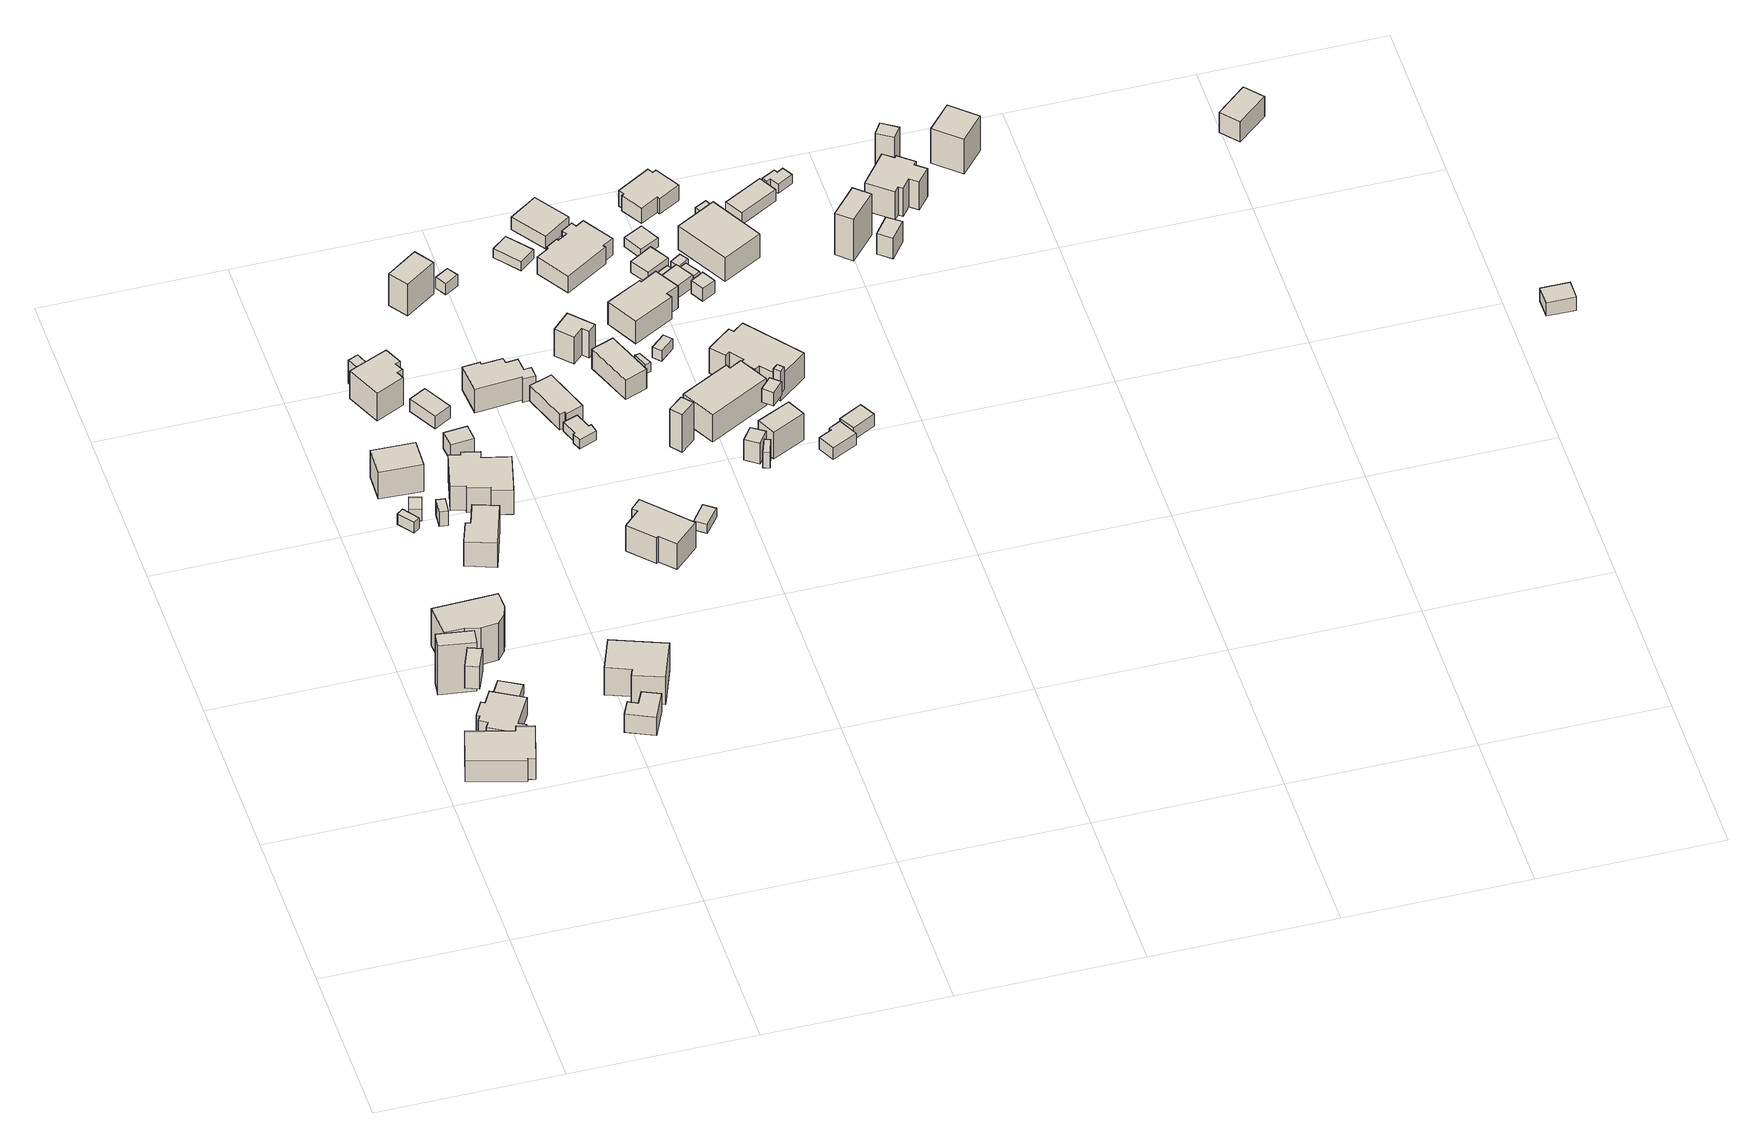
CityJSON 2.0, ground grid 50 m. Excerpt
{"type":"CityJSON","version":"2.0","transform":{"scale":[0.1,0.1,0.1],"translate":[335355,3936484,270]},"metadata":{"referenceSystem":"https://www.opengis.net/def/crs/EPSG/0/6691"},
"CityObjects":{
"building1":{"type":"Building","attributes":{"usage":"411","measuredHeight":8.6,"storeysAboveGround":1,"BuildingIDAttribute.prefecture":"14","BuildingIDAttribute.city":"14151","BuildingDetailAttribute.totalFloorArea":154.87,"BuildingDetailAttribute.buildingFootprintArea":154.87,"BuildingDetailAttribute.buildingStructureType":"601","BuildingDetailAttribute.buildingStructureOrgType":"1","BuildingDetailAttribute.orgUsage":"10","BuildingDetailAttribute.surveyYear":2015,"BuildingLandSlideRiskAttribute.description":"1","BuildingLandSlideRiskAttribute.areaType":"1"},"geometry":[{"type":"Solid","lod":"1","boundaries":[[[[0,1,2,3,4,5,6,7]],[[6,8,9,7]],[[5,10,8,6]],[[4,11,10,5]],[[3,12,11,4]],[[2,13,12,3]],[[1,14,13,2]],[[0,15,14,1]],[[7,9,15,0]],[[8,10,11,12,13,14,15,9]]]]}]},
"building2":{"type":"Building","attributes":{"measuredHeight":7.6,"BuildingIDAttribute.prefecture":"14","BuildingIDAttribute.city":"14151","BuildingDetailAttribute.surveyYear":2015,"BuildingLandSlideRiskAttribute.description":"1","BuildingLandSlideRiskAttribute.areaType":"2"},"geometry":[{"type":"Solid","lod":"1","boundaries":[[[[16,17,18,19,20,21,22,23,24,25,26,27,28,29]],[[28,30,31,29]],[[27,32,30,28]],[[26,33,32,27]],[[25,34,33,26]],[[24,35,34,25]],[[23,36,35,24]],[[22,37,36,23]],[[21,38,37,22]],[[20,39,38,21]],[[19,40,39,20]],[[18,41,40,19]],[[17,42,41,18]],[[16,43,42,17]],[[29,31,43,16]],[[30,32,33,34,35,36,37,38,39,40,41,42,43,31]]]]}]},
"building3":{"type":"Building","attributes":{"usage":"415","measuredHeight":17.3,"storeysAboveGround":2,"BuildingIDAttribute.prefecture":"14","BuildingIDAttribute.city":"14151","BuildingDetailAttribute.totalFloorArea":72.17,"BuildingDetailAttribute.buildingFootprintArea":36.09,"BuildingDetailAttribute.buildingStructureType":"601","BuildingDetailAttribute.buildingStructureOrgType":"1","BuildingDetailAttribute.orgUsage":"50","BuildingDetailAttribute.surveyYear":2015,"BuildingLandSlideRiskAttribute.description":"1","BuildingLandSlideRiskAttribute.areaType":"1"},"geometry":[{"type":"Solid","lod":"1","boundaries":[[[[44,45,46,47]],[[46,48,49,47]],[[45,50,48,46]],[[44,51,50,45]],[[47,49,51,44]],[[48,50,51,49]]]]}]},
"building4":{"type":"Building","attributes":{"measuredHeight":9.7,"BuildingIDAttribute.prefecture":"14","BuildingIDAttribute.city":"14151","BuildingDetailAttribute.surveyYear":2015,"BuildingLandSlideRiskAttribute.description":"1","BuildingLandSlideRiskAttribute.areaType":"1"},"geometry":[{"type":"Solid","lod":"1","boundaries":[[[[52,53,54,55]],[[54,56,57,55]],[[53,58,56,54]],[[52,59,58,53]],[[55,57,59,52]],[[56,58,59,57]]]]}]},
"building5":{"type":"Building","attributes":{"measuredHeight":3.4,"BuildingIDAttribute.prefecture":"14","BuildingIDAttribute.city":"14151","BuildingDetailAttribute.surveyYear":2015,"BuildingLandSlideRiskAttribute.description":"1","BuildingLandSlideRiskAttribute.areaType":"2"},"geometry":[{"type":"Solid","lod":"1","boundaries":[[[[60,61,62,63]],[[62,64,65,63]],[[61,66,64,62]],[[60,67,66,61]],[[63,65,67,60]],[[64,66,67,65]]]]}]},
"building6":{"type":"Building","attributes":{"usage":"415","measuredHeight":13.6,"storeysAboveGround":2,"BuildingIDAttribute.prefecture":"14","BuildingIDAttribute.city":"14151","BuildingDetailAttribute.totalFloorArea":229.24,"BuildingDetailAttribute.buildingFootprintArea":114.62,"BuildingDetailAttribute.buildingStructureType":"601","BuildingDetailAttribute.buildingStructureOrgType":"1","BuildingDetailAttribute.orgUsage":"50","BuildingDetailAttribute.surveyYear":2015,"BuildingLandSlideRiskAttribute.description":"1","BuildingLandSlideRiskAttribute.areaType":"1"},"geometry":[{"type":"Solid","lod":"1","boundaries":[[[[68,69,70,71,72,73,74,75]],[[74,76,77,75]],[[73,78,76,74]],[[72,79,78,73]],[[71,80,79,72]],[[70,81,80,71]],[[69,82,81,70]],[[68,83,82,69]],[[75,77,83,68]],[[76,78,79,80,81,82,83,77]]]]}]},
"building7":{"type":"Building","attributes":{"usage":"411","measuredHeight":6.7,"storeysAboveGround":1,"BuildingIDAttribute.prefecture":"14","BuildingIDAttribute.city":"14151","BuildingDetailAttribute.totalFloorArea":39.77,"BuildingDetailAttribute.buildingFootprintArea":39.77,"BuildingDetailAttribute.buildingStructureType":"601","BuildingDetailAttribute.buildingStructureOrgType":"1","BuildingDetailAttribute.orgUsage":"10","BuildingDetailAttribute.surveyYear":2015,"BuildingLandSlideRiskAttribute.description":"1","BuildingLandSlideRiskAttribute.areaType":"1"},"geometry":[{"type":"Solid","lod":"1","boundaries":[[[[84,85,86,87,88,89]],[[88,90,91,89]],[[87,92,90,88]],[[86,93,92,87]],[[85,94,93,86]],[[84,95,94,85]],[[89,91,95,84]],[[90,92,93,94,95,91]]]]}]},
"building8":{"type":"Building","attributes":{"measuredHeight":3.9,"BuildingIDAttribute.prefecture":"14","BuildingIDAttribute.city":"14151","BuildingDetailAttribute.surveyYear":2015,"BuildingLandSlideRiskAttribute.description":"1","BuildingLandSlideRiskAttribute.areaType":"1"},"geometry":[{"type":"Solid","lod":"1","boundaries":[[[[96,97,98,99]],[[98,100,101,99]],[[97,102,100,98]],[[96,103,102,97]],[[99,101,103,96]],[[100,102,103,101]]]]}]},
"building9":{"type":"Building","attributes":{"usage":"411","measuredHeight":10.8,"storeysAboveGround":2,"BuildingIDAttribute.prefecture":"14","BuildingIDAttribute.city":"14151","BuildingDetailAttribute.totalFloorArea":254.94,"BuildingDetailAttribute.buildingFootprintArea":127.47,"BuildingDetailAttribute.buildingStructureType":"601","BuildingDetailAttribute.buildingStructureOrgType":"1","BuildingDetailAttribute.orgUsage":"10","BuildingDetailAttribute.surveyYear":2015,"BuildingLandSlideRiskAttribute.description":"1","BuildingLandSlideRiskAttribute.areaType":"1"},"geometry":[{"type":"Solid","lod":"1","boundaries":[[[[104,105,106,107,108,109]],[[108,110,111,109]],[[107,112,110,108]],[[106,113,112,107]],[[105,114,113,106]],[[104,115,114,105]],[[109,111,115,104]],[[110,112,113,114,115,111]]]]}]},
"building10":{"type":"Building","attributes":{"measuredHeight":4,"BuildingIDAttribute.prefecture":"14","BuildingIDAttribute.city":"14151","BuildingDetailAttribute.surveyYear":2015,"BuildingLandSlideRiskAttribute.description":"1","BuildingLandSlideRiskAttribute.areaType":"1"},"geometry":[{"type":"Solid","lod":"1","boundaries":[[[[116,117,118,119]],[[118,120,121,119]],[[117,122,120,118]],[[116,123,122,117]],[[119,121,123,116]],[[120,122,123,121]]]]}]},
"building11":{"type":"Building","attributes":{"usage":"411","measuredHeight":10,"storeysAboveGround":2,"BuildingIDAttribute.prefecture":"14","BuildingIDAttribute.city":"14151","BuildingDetailAttribute.totalFloorArea":158.57,"BuildingDetailAttribute.buildingFootprintArea":79.28,"BuildingDetailAttribute.buildingStructureType":"601","BuildingDetailAttribute.buildingStructureOrgType":"1","BuildingDetailAttribute.orgUsage":"10","BuildingDetailAttribute.surveyYear":2015,"BuildingLandSlideRiskAttribute.description":"1","BuildingLandSlideRiskAttribute.areaType":"1"},"geometry":[{"type":"Solid","lod":"1","boundaries":[[[[124,125,126,127]],[[126,128,129,127]],[[125,130,128,126]],[[124,131,130,125]],[[127,129,131,124]],[[128,130,131,129]]]]}]},
"building12":{"type":"Building","attributes":{"measuredHeight":5.6,"BuildingIDAttribute.prefecture":"14","BuildingIDAttribute.city":"14151","BuildingDetailAttribute.surveyYear":2015,"BuildingLandSlideRiskAttribute.description":"1","BuildingLandSlideRiskAttribute.areaType":"1"},"geometry":[{"type":"Solid","lod":"1","boundaries":[[[[132,133,134,135]],[[134,136,137,135]],[[133,138,136,134]],[[132,139,138,133]],[[135,137,139,132]],[[136,138,139,137]]]]}]},
"building13":{"type":"Building","attributes":{"usage":"451","measuredHeight":18.4,"storeysAboveGround":2,"BuildingIDAttribute.prefecture":"14","BuildingIDAttribute.city":"14151","BuildingDetailAttribute.totalFloorArea":144.81,"BuildingDetailAttribute.buildingFootprintArea":72.41,"BuildingDetailAttribute.buildingStructureType":"601","BuildingDetailAttribute.buildingStructureOrgType":"1","BuildingDetailAttribute.orgUsage":"200","BuildingDetailAttribute.surveyYear":2015,"BuildingLandSlideRiskAttribute.description":"1","BuildingLandSlideRiskAttribute.areaType":"1"},"geometry":[{"type":"Solid","lod":"1","boundaries":[[[[140,141,142,143,144,145]],[[144,146,147,145]],[[143,148,146,144]],[[142,149,148,143]],[[141,150,149,142]],[[140,151,150,141]],[[145,147,151,140]],[[146,148,149,150,151,147]]]]}]},
"building14":{"type":"Building","attributes":{"measuredHeight":8.3,"BuildingIDAttribute.prefecture":"14","BuildingIDAttribute.city":"14151","BuildingDetailAttribute.surveyYear":2015,"BuildingLandSlideRiskAttribute.description":"1","BuildingLandSlideRiskAttribute.areaType":"1"},"geometry":[{"type":"Solid","lod":"1","boundaries":[[[[152,153,154,155]],[[154,156,157,155]],[[153,158,156,154]],[[152,159,158,153]],[[155,157,159,152]],[[156,158,159,157]]]]}]},
"building15":{"type":"Building","attributes":{"usage":"411","measuredHeight":10.4,"storeysAboveGround":2,"BuildingIDAttribute.prefecture":"14","BuildingIDAttribute.city":"14151","BuildingDetailAttribute.totalFloorArea":155.79,"BuildingDetailAttribute.buildingFootprintArea":77.9,"BuildingDetailAttribute.buildingStructureType":"601","BuildingDetailAttribute.buildingStructureOrgType":"1","BuildingDetailAttribute.orgUsage":"10","BuildingDetailAttribute.surveyYear":2015,"BuildingLandSlideRiskAttribute.description":"1","BuildingLandSlideRiskAttribute.areaType":"1"},"geometry":[{"type":"Solid","lod":"1","boundaries":[[[[160,161,162,163,164,165,166,167]],[[166,168,169,167]],[[165,170,168,166]],[[164,171,170,165]],[[163,172,171,164]],[[162,173,172,163]],[[161,174,173,162]],[[160,175,174,161]],[[167,169,175,160]],[[168,170,171,172,173,174,175,169]]]]}]},
"building16":{"type":"Building","attributes":{"usage":"411","measuredHeight":9.9,"storeysAboveGround":1,"BuildingIDAttribute.prefecture":"14","BuildingIDAttribute.city":"14151","BuildingDetailAttribute.totalFloorArea":149.35,"BuildingDetailAttribute.buildingFootprintArea":149.35,"BuildingDetailAttribute.buildingStructureType":"601","BuildingDetailAttribute.buildingStructureOrgType":"1","BuildingDetailAttribute.orgUsage":"10","BuildingDetailAttribute.surveyYear":2015,"BuildingLandSlideRiskAttribute.description":"1","BuildingLandSlideRiskAttribute.areaType":"1"},"geometry":[{"type":"Solid","lod":"1","boundaries":[[[[176,177,178,179,180,181,182,183,184,185,186,187]],[[186,188,189,187]],[[185,190,188,186]],[[184,191,190,185]],[[183,192,191,184]],[[182,193,192,183]],[[181,194,193,182]],[[180,195,194,181]],[[179,196,195,180]],[[178,197,196,179]],[[177,198,197,178]],[[176,199,198,177]],[[187,189,199,176]],[[188,190,191,192,193,194,195,196,197,198,199,189]]]]}]},
"building17":{"type":"Building","attributes":{"usage":"411","measuredHeight":5.8,"storeysAboveGround":1,"BuildingIDAttribute.prefecture":"14","BuildingIDAttribute.city":"14151","BuildingDetailAttribute.totalFloorArea":24.74,"BuildingDetailAttribute.buildingFootprintArea":24.74,"BuildingDetailAttribute.buildingStructureType":"601","BuildingDetailAttribute.buildingStructureOrgType":"1","BuildingDetailAttribute.orgUsage":"10","BuildingDetailAttribute.surveyYear":2015,"BuildingLandSlideRiskAttribute.description":"1","BuildingLandSlideRiskAttribute.areaType":"1"},"geometry":[{"type":"Solid","lod":"1","boundaries":[[[[200,201,202,203]],[[202,204,205,203]],[[201,206,204,202]],[[200,207,206,201]],[[203,205,207,200]],[[204,206,207,205]]]]}]},
"building18":{"type":"Building","attributes":{"usage":"411","measuredHeight":5.8,"storeysAboveGround":1,"BuildingIDAttribute.prefecture":"14","BuildingIDAttribute.city":"14151","BuildingDetailAttribute.totalFloorArea":38.6,"BuildingDetailAttribute.buildingFootprintArea":38.6,"BuildingDetailAttribute.buildingStructureType":"601","BuildingDetailAttribute.buildingStructureOrgType":"1","BuildingDetailAttribute.orgUsage":"10","BuildingDetailAttribute.surveyYear":2015,"BuildingLandSlideRiskAttribute.description":"1","BuildingLandSlideRiskAttribute.areaType":"1"},"geometry":[{"type":"Solid","lod":"1","boundaries":[[[[208,209,210,211]],[[210,212,213,211]],[[209,214,212,210]],[[208,215,214,209]],[[211,213,215,208]],[[212,214,215,213]]]]}]},
"building19":{"type":"Building","attributes":{"usage":"411","measuredHeight":10,"storeysAboveGround":2,"BuildingIDAttribute.prefecture":"14","BuildingIDAttribute.city":"14151","BuildingDetailAttribute.totalFloorArea":199.97,"BuildingDetailAttribute.buildingFootprintArea":99.99,"BuildingDetailAttribute.buildingStructureType":"601","BuildingDetailAttribute.buildingStructureOrgType":"1","BuildingDetailAttribute.orgUsage":"10","BuildingDetailAttribute.surveyYear":2015,"BuildingLandSlideRiskAttribute.description":"1","BuildingLandSlideRiskAttribute.areaType":"1"},"geometry":[{"type":"Solid","lod":"1","boundaries":[[[[216,217,218,219,220,221,222,223]],[[222,224,225,223]],[[221,226,224,222]],[[220,227,226,221]],[[219,228,227,220]],[[218,229,228,219]],[[217,230,229,218]],[[216,231,230,217]],[[223,225,231,216]],[[224,226,227,228,229,230,231,225]]]]}]},
"building20":{"type":"Building","attributes":{"usage":"411","measuredHeight":19.8,"storeysAboveGround":2,"BuildingIDAttribute.prefecture":"14","BuildingIDAttribute.city":"14151","BuildingDetailAttribute.totalFloorArea":86.63,"BuildingDetailAttribute.buildingFootprintArea":43.31,"BuildingDetailAttribute.buildingStructureType":"601","BuildingDetailAttribute.buildingStructureOrgType":"1","BuildingDetailAttribute.orgUsage":"10","BuildingDetailAttribute.surveyYear":2015,"BuildingLandSlideRiskAttribute.description":"1","BuildingLandSlideRiskAttribute.areaType":"1"},"geometry":[{"type":"Solid","lod":"1","boundaries":[[[[232,233,234,235]],[[234,236,237,235]],[[233,238,236,234]],[[232,239,238,233]],[[235,237,239,232]],[[236,238,239,237]]]]}]},
"building21":{"type":"Building","attributes":{"usage":"411","measuredHeight":9.6,"storeysAboveGround":1,"BuildingIDAttribute.prefecture":"14","BuildingIDAttribute.city":"14151","BuildingDetailAttribute.totalFloorArea":92.58,"BuildingDetailAttribute.buildingFootprintArea":92.58,"BuildingDetailAttribute.buildingStructureType":"601","BuildingDetailAttribute.buildingStructureOrgType":"1","BuildingDetailAttribute.orgUsage":"10","BuildingDetailAttribute.surveyYear":2015,"BuildingLandSlideRiskAttribute.description":"1","BuildingLandSlideRiskAttribute.areaType":"1"},"geometry":[{"type":"Solid","lod":"1","boundaries":[[[[240,241,242,243,244,245,246,247,248,249,250,251]],[[250,252,253,251]],[[249,254,252,250]],[[248,255,254,249]],[[247,256,255,248]],[[246,257,256,247]],[[245,258,257,246]],[[244,259,258,245]],[[243,260,259,244]],[[242,261,260,243]],[[241,262,261,242]],[[240,263,262,241]],[[251,253,263,240]],[[252,254,255,256,257,258,259,260,261,262,263,253]]]]}]},
"building22":{"type":"Building","attributes":{"measuredHeight":4.1,"BuildingIDAttribute.prefecture":"14","BuildingIDAttribute.city":"14151","BuildingDetailAttribute.surveyYear":2015},"geometry":[{"type":"Solid","lod":"1","boundaries":[[[[264,265,266,267]],[[266,268,269,267]],[[265,270,268,266]],[[264,271,270,265]],[[267,269,271,264]],[[268,270,271,269]]]]}]},
"building23":{"type":"Building","attributes":{"BuildingIDAttribute.prefecture":"14","BuildingIDAttribute.city":"14151","BuildingDetailAttribute.surveyYear":2015,"BuildingLandSlideRiskAttribute.description":"1","BuildingLandSlideRiskAttribute.areaType":"1"},"geometry":[{"type":"Solid","lod":"1","boundaries":[[[[272,273,274,275]],[[274,276,277,275]],[[273,278,276,274]],[[272,279,278,273]],[[275,277,279,272]],[[276,278,279,277]]]]}]},
"building24":{"type":"Building","attributes":{"usage":"411","measuredHeight":8.6,"storeysAboveGround":1,"BuildingIDAttribute.prefecture":"14","BuildingIDAttribute.city":"14151","BuildingDetailAttribute.totalFloorArea":28.16,"BuildingDetailAttribute.buildingFootprintArea":28.16,"BuildingDetailAttribute.buildingStructureType":"601","BuildingDetailAttribute.buildingStructureOrgType":"1","BuildingDetailAttribute.orgUsage":"10","BuildingDetailAttribute.surveyYear":2015,"BuildingLandSlideRiskAttribute.description":"1","BuildingLandSlideRiskAttribute.areaType":"1"},"geometry":[{"type":"Solid","lod":"1","boundaries":[[[[280,281,282,283,284,285,286,287]],[[286,288,289,287]],[[285,290,288,286]],[[284,291,290,285]],[[283,292,291,284]],[[282,293,292,283]],[[281,294,293,282]],[[280,295,294,281]],[[287,289,295,280]],[[288,290,291,292,293,294,295,289]]]]}]},
"building25":{"type":"Building","attributes":{"usage":"451","measuredHeight":6.2,"storeysAboveGround":1,"BuildingIDAttribute.prefecture":"14","BuildingIDAttribute.city":"14151","BuildingDetailAttribute.totalFloorArea":70.06,"BuildingDetailAttribute.buildingFootprintArea":70.06,"BuildingDetailAttribute.buildingStructureType":"601","BuildingDetailAttribute.buildingStructureOrgType":"1","BuildingDetailAttribute.orgUsage":"200","BuildingDetailAttribute.surveyYear":2015,"BuildingLandSlideRiskAttribute.description":"1","BuildingLandSlideRiskAttribute.areaType":"1"},"geometry":[{"type":"Solid","lod":"1","boundaries":[[[[296,297,298,299,300,301]],[[300,302,303,301]],[[299,304,302,300]],[[298,305,304,299]],[[297,306,305,298]],[[296,307,306,297]],[[301,303,307,296]],[[302,304,305,306,307,303]]]]}]},
"building26":{"type":"Building","attributes":{"usage":"411","measuredHeight":10.3,"storeysAboveGround":1,"BuildingIDAttribute.prefecture":"14","BuildingIDAttribute.city":"14151","BuildingDetailAttribute.totalFloorArea":35.52,"BuildingDetailAttribute.buildingFootprintArea":35.52,"BuildingDetailAttribute.buildingStructureType":"601","BuildingDetailAttribute.buildingStructureOrgType":"1","BuildingDetailAttribute.orgUsage":"10","BuildingDetailAttribute.surveyYear":2015,"BuildingLandSlideRiskAttribute.description":"1","BuildingLandSlideRiskAttribute.areaType":"1"},"geometry":[{"type":"Solid","lod":"1","boundaries":[[[[308,309,310,311,312,313]],[[312,314,315,313]],[[311,316,314,312]],[[310,317,316,311]],[[309,318,317,310]],[[308,319,318,309]],[[313,315,319,308]],[[314,316,317,318,319,315]]]]}]},
"building27":{"type":"Building","attributes":{"measuredHeight":14.6,"BuildingIDAttribute.prefecture":"14","BuildingIDAttribute.city":"14151","BuildingDetailAttribute.surveyYear":2015},"geometry":[{"type":"Solid","lod":"1","boundaries":[[[[320,321,322,323]],[[322,324,325,323]],[[321,326,324,322]],[[320,327,326,321]],[[323,325,327,320]],[[324,326,327,325]]]]}]},
"building28":{"type":"Building","attributes":{"usage":"411","measuredHeight":4.8,"storeysAboveGround":1,"BuildingIDAttribute.prefecture":"14","BuildingIDAttribute.city":"14151","BuildingDetailAttribute.totalFloorArea":36.34,"BuildingDetailAttribute.buildingFootprintArea":36.34,"BuildingDetailAttribute.buildingStructureType":"601","BuildingDetailAttribute.buildingStructureOrgType":"1","BuildingDetailAttribute.orgUsage":"10","BuildingDetailAttribute.surveyYear":2015},"geometry":[{"type":"Solid","lod":"1","boundaries":[[[[328,329,330,331]],[[330,332,333,331]],[[329,334,332,330]],[[328,335,334,329]],[[331,333,335,328]],[[332,334,335,333]]]]}]},
"building29":{"type":"Building","attributes":{"usage":"411","measuredHeight":9.6,"storeysAboveGround":2,"BuildingIDAttribute.prefecture":"14","BuildingIDAttribute.city":"14151","BuildingDetailAttribute.totalFloorArea":128.11,"BuildingDetailAttribute.buildingFootprintArea":64.05,"BuildingDetailAttribute.buildingStructureType":"601","BuildingDetailAttribute.buildingStructureOrgType":"1","BuildingDetailAttribute.orgUsage":"10","BuildingDetailAttribute.surveyYear":2015,"BuildingLandSlideRiskAttribute.description":"1","BuildingLandSlideRiskAttribute.areaType":"1"},"geometry":[{"type":"Solid","lod":"1","boundaries":[[[[336,337,338,339]],[[338,340,341,339]],[[337,342,340,338]],[[336,343,342,337]],[[339,341,343,336]],[[340,342,343,341]]]]}]},
"building30":{"type":"Building","attributes":{"measuredHeight":7.4,"BuildingIDAttribute.prefecture":"14","BuildingIDAttribute.city":"14151","BuildingDetailAttribute.surveyYear":2015},"geometry":[{"type":"Solid","lod":"1","boundaries":[[[[344,345,346,347]],[[346,348,349,347]],[[345,350,348,346]],[[344,351,350,345]],[[347,349,351,344]],[[348,350,351,349]]]]}]},
"building31":{"type":"Building","attributes":{"measuredHeight":4.5,"BuildingIDAttribute.prefecture":"14","BuildingIDAttribute.city":"14151","BuildingDetailAttribute.surveyYear":2015},"geometry":[{"type":"Solid","lod":"1","boundaries":[[[[352,353,354,355]],[[354,356,357,355]],[[353,358,356,354]],[[352,359,358,353]],[[355,357,359,352]],[[356,358,359,357]]]]}]},
"building32":{"type":"Building","attributes":{"measuredHeight":5.4,"BuildingIDAttribute.prefecture":"14","BuildingIDAttribute.city":"14151","BuildingDetailAttribute.surveyYear":2015},"geometry":[{"type":"Solid","lod":"1","boundaries":[[[[360,361,362,363]],[[362,364,365,363]],[[361,366,364,362]],[[360,367,366,361]],[[363,365,367,360]],[[364,366,367,365]]]]}]},
"building33":{"type":"Building","attributes":{"usage":"411","measuredHeight":5.5,"storeysAboveGround":1,"BuildingIDAttribute.prefecture":"14","BuildingIDAttribute.city":"14151","BuildingDetailAttribute.totalFloorArea":79.43,"BuildingDetailAttribute.buildingFootprintArea":79.43,"BuildingDetailAttribute.buildingStructureType":"601","BuildingDetailAttribute.buildingStructureOrgType":"1","BuildingDetailAttribute.orgUsage":"10","BuildingDetailAttribute.surveyYear":2015},"geometry":[{"type":"Solid","lod":"1","boundaries":[[[[368,369,370,371]],[[370,372,373,371]],[[369,374,372,370]],[[368,375,374,369]],[[371,373,375,368]],[[372,374,375,373]]]]}]},
"building34":{"type":"Building","attributes":{"usage":"411","measuredHeight":7.5,"storeysAboveGround":2,"BuildingIDAttribute.prefecture":"14","BuildingIDAttribute.city":"14151","BuildingDetailAttribute.totalFloorArea":260.45,"BuildingDetailAttribute.buildingFootprintArea":130.22,"BuildingDetailAttribute.buildingStructureType":"601","BuildingDetailAttribute.buildingStructureOrgType":"1","BuildingDetailAttribute.orgUsage":"10","BuildingDetailAttribute.surveyYear":2015},"geometry":[{"type":"Solid","lod":"1","boundaries":[[[[376,377,378,379,380,381,382,383,384,385,386,387,388,389]],[[388,390,391,389]],[[387,392,390,388]],[[386,393,392,387]],[[385,394,393,386]],[[384,395,394,385]],[[383,396,395,384]],[[382,397,396,383]],[[381,398,397,382]],[[380,399,398,381]],[[379,400,399,380]],[[378,401,400,379]],[[377,402,401,378]],[[376,403,402,377]],[[389,391,403,376]],[[390,392,393,394,395,396,397,398,399,400,401,402,403,391]]]]}]},
"building35":{"type":"Building","attributes":{"usage":"411","measuredHeight":12.6,"storeysAboveGround":2,"BuildingIDAttribute.prefecture":"14","BuildingIDAttribute.city":"14151","BuildingDetailAttribute.totalFloorArea":262.88,"BuildingDetailAttribute.buildingFootprintArea":131.44,"BuildingDetailAttribute.buildingStructureType":"601","BuildingDetailAttribute.buildingStructureOrgType":"1","BuildingDetailAttribute.orgUsage":"10","BuildingDetailAttribute.surveyYear":2015,"BuildingLandSlideRiskAttribute.description":"1","BuildingLandSlideRiskAttribute.areaType":"1"},"geometry":[{"type":"Solid","lod":"1","boundaries":[[[[404,405,406,407,408,409]],[[408,410,411,409]],[[407,412,410,408]],[[406,413,412,407]],[[405,414,413,406]],[[404,415,414,405]],[[409,411,415,404]],[[410,412,413,414,415,411]]]]}]},
"building36":{"type":"Building","attributes":{"measuredHeight":4.2,"BuildingIDAttribute.prefecture":"14","BuildingIDAttribute.city":"14151","BuildingDetailAttribute.surveyYear":2015},"geometry":[{"type":"Solid","lod":"1","boundaries":[[[[416,417,418,419]],[[418,420,421,419]],[[417,422,420,418]],[[416,423,422,417]],[[419,421,423,416]],[[420,422,423,421]]]]}]},
"building37":{"type":"Building","attributes":{"measuredHeight":9.3,"BuildingIDAttribute.prefecture":"14","BuildingIDAttribute.city":"14151","BuildingDetailAttribute.surveyYear":2015},"geometry":[{"type":"Solid","lod":"1","boundaries":[[[[424,425,426,427]],[[426,428,429,427]],[[425,430,428,426]],[[424,431,430,425]],[[427,429,431,424]],[[428,430,431,429]]]]}]},
"building38":{"type":"Building","attributes":{"usage":"411","measuredHeight":9.2,"storeysAboveGround":2,"BuildingIDAttribute.prefecture":"14","BuildingIDAttribute.city":"14151","BuildingDetailAttribute.totalFloorArea":212.42,"BuildingDetailAttribute.buildingFootprintArea":106.21,"BuildingDetailAttribute.buildingStructureType":"601","BuildingDetailAttribute.buildingStructureOrgType":"1","BuildingDetailAttribute.orgUsage":"10","BuildingDetailAttribute.surveyYear":2015},"geometry":[{"type":"Solid","lod":"1","boundaries":[[[[432,433,434,435,436,437,438,439]],[[438,440,441,439]],[[437,442,440,438]],[[436,443,442,437]],[[435,444,443,436]],[[434,445,444,435]],[[433,446,445,434]],[[432,447,446,433]],[[439,441,447,432]],[[440,442,443,444,445,446,447,441]]]]}]},
"building39":{"type":"Building","attributes":{"measuredHeight":4.7,"BuildingIDAttribute.prefecture":"14","BuildingIDAttribute.city":"14151","BuildingDetailAttribute.surveyYear":2015},"geometry":[{"type":"Solid","lod":"1","boundaries":[[[[448,449,450,451,452,453]],[[452,454,455,453]],[[451,456,454,452]],[[450,457,456,451]],[[449,458,457,450]],[[448,459,458,449]],[[453,455,459,448]],[[454,456,457,458,459,455]]]]}]},
"building40":{"type":"Building","attributes":{"measuredHeight":7.2,"BuildingIDAttribute.prefecture":"14","BuildingIDAttribute.city":"14151","BuildingDetailAttribute.surveyYear":2015,"BuildingLandSlideRiskAttribute.description":"1","BuildingLandSlideRiskAttribute.areaType":"1"},"geometry":[{"type":"Solid","lod":"1","boundaries":[[[[460,461,462,463]],[[462,464,465,463]],[[461,466,464,462]],[[460,467,466,461]],[[463,465,467,460]],[[464,466,467,465]]]]}]},
"building41":{"type":"Building","attributes":{"usage":"411","measuredHeight":4.5,"storeysAboveGround":1,"BuildingIDAttribute.prefecture":"14","BuildingIDAttribute.city":"14151","BuildingDetailAttribute.totalFloorArea":109.52,"BuildingDetailAttribute.buildingFootprintArea":109.52,"BuildingDetailAttribute.buildingStructureType":"601","BuildingDetailAttribute.buildingStructureOrgType":"1","BuildingDetailAttribute.orgUsage":"10","BuildingDetailAttribute.surveyYear":2015},"geometry":[{"type":"Solid","lod":"1","boundaries":[[[[468,469,470,471]],[[470,472,473,471]],[[469,474,472,470]],[[468,475,474,469]],[[471,473,475,468]],[[472,474,475,473]]]]}]},
"building42":{"type":"Building","attributes":{"measuredHeight":8.9,"BuildingIDAttribute.prefecture":"14","BuildingIDAttribute.city":"14151","BuildingDetailAttribute.surveyYear":2015,"BuildingLandSlideRiskAttribute.description":"1","BuildingLandSlideRiskAttribute.areaType":"1"},"geometry":[{"type":"Solid","lod":"1","boundaries":[[[[476,477,478,479]],[[478,480,481,479]],[[477,482,480,478]],[[476,483,482,477]],[[479,481,483,476]],[[480,482,483,481]]]]}]},
"building43":{"type":"Building","attributes":{"BuildingIDAttribute.prefecture":"14","BuildingIDAttribute.city":"14151","BuildingDetailAttribute.surveyYear":2015},"geometry":[{"type":"Solid","lod":"1","boundaries":[[[[484,485,486,487]],[[486,488,489,487]],[[485,490,488,486]],[[484,491,490,485]],[[487,489,491,484]],[[488,490,491,489]]]]}]},
"building44":{"type":"Building","attributes":{"usage":"411","measuredHeight":5.3,"storeysAboveGround":1,"BuildingIDAttribute.prefecture":"14","BuildingIDAttribute.city":"14151","BuildingDetailAttribute.totalFloorArea":36.96,"BuildingDetailAttribute.buildingFootprintArea":36.96,"BuildingDetailAttribute.buildingStructureType":"601","BuildingDetailAttribute.buildingStructureOrgType":"1","BuildingDetailAttribute.orgUsage":"10","BuildingDetailAttribute.surveyYear":2015},"geometry":[{"type":"Solid","lod":"1","boundaries":[[[[492,493,494,495]],[[494,496,497,495]],[[493,498,496,494]],[[492,499,498,493]],[[495,497,499,492]],[[496,498,499,497]]]]}]},
"building45":{"type":"Building","attributes":{"usage":"411","measuredHeight":10.6,"storeysAboveGround":2,"BuildingIDAttribute.prefecture":"14","BuildingIDAttribute.city":"14151","BuildingDetailAttribute.totalFloorArea":304.08,"BuildingDetailAttribute.buildingFootprintArea":152.04,"BuildingDetailAttribute.buildingStructureType":"601","BuildingDetailAttribute.buildingStructureOrgType":"1","BuildingDetailAttribute.orgUsage":"10","BuildingDetailAttribute.surveyYear":2015,"BuildingLandSlideRiskAttribute.description":"1","BuildingLandSlideRiskAttribute.areaType":"1"},"geometry":[{"type":"Solid","lod":"1","boundaries":[[[[500,501,502,503,504,505,506,507,508,509,510,511]],[[510,512,513,511]],[[509,514,512,510]],[[508,515,514,509]],[[507,516,515,508]],[[506,517,516,507]],[[505,518,517,506]],[[504,519,518,505]],[[503,520,519,504]],[[502,521,520,503]],[[501,522,521,502]],[[500,523,522,501]],[[511,513,523,500]],[[512,514,515,516,517,518,519,520,521,522,523,513]]]]}]},
"building46":{"type":"Building","attributes":{"usage":"411","measuredHeight":3.2,"storeysAboveGround":1,"BuildingIDAttribute.prefecture":"14","BuildingIDAttribute.city":"14151","BuildingDetailAttribute.totalFloorArea":30.06,"BuildingDetailAttribute.buildingFootprintArea":30.06,"BuildingDetailAttribute.buildingStructureType":"601","BuildingDetailAttribute.buildingStructureOrgType":"1","BuildingDetailAttribute.orgUsage":"10","BuildingDetailAttribute.surveyYear":2015},"geometry":[{"type":"Solid","lod":"1","boundaries":[[[[524,525,526,527]],[[526,528,529,527]],[[525,530,528,526]],[[524,531,530,525]],[[527,529,531,524]],[[528,530,531,529]]]]}]},
"building47":{"type":"Building","attributes":{"measuredHeight":4.8,"BuildingIDAttribute.prefecture":"14","BuildingIDAttribute.city":"14151","BuildingDetailAttribute.surveyYear":2015},"geometry":[{"type":"Solid","lod":"1","boundaries":[[[[532,533,534,535]],[[534,536,537,535]],[[533,538,536,534]],[[532,539,538,533]],[[535,537,539,532]],[[536,538,539,537]]]]}]},
"building48":{"type":"Building","attributes":{"usage":"411","storeysAboveGround":1,"BuildingIDAttribute.prefecture":"14","BuildingIDAttribute.city":"14151","BuildingDetailAttribute.totalFloorArea":16.54,"BuildingDetailAttribute.buildingFootprintArea":16.54,"BuildingDetailAttribute.buildingStructureType":"601","BuildingDetailAttribute.buildingStructureOrgType":"1","BuildingDetailAttribute.orgUsage":"10","BuildingDetailAttribute.surveyYear":2015},"geometry":[{"type":"Solid","lod":"1","boundaries":[[[[540,541,542,543]],[[542,544,545,543]],[[541,546,544,542]],[[540,547,546,541]],[[543,545,547,540]],[[544,546,547,545]]]]}]},
"building49":{"type":"Building","attributes":{"BuildingIDAttribute.prefecture":"14","BuildingIDAttribute.city":"14151","BuildingDetailAttribute.surveyYear":2015},"geometry":[{"type":"Solid","lod":"1","boundaries":[[[[548,549,550,551]],[[550,552,553,551]],[[549,554,552,550]],[[548,555,554,549]],[[551,553,555,548]],[[552,554,555,553]]]]}]},
"building50":{"type":"Building","attributes":{"usage":"411","measuredHeight":5.5,"storeysAboveGround":1,"BuildingIDAttribute.prefecture":"14","BuildingIDAttribute.city":"14151","BuildingDetailAttribute.totalFloorArea":13.57,"BuildingDetailAttribute.buildingFootprintArea":13.57,"BuildingDetailAttribute.buildingStructureType":"601","BuildingDetailAttribute.buildingStructureOrgType":"1","BuildingDetailAttribute.orgUsage":"10","BuildingDetailAttribute.surveyYear":2015},"geometry":[{"type":"Solid","lod":"1","boundaries":[[[[556,557,558,559]],[[558,560,561,559]],[[557,562,560,558]],[[556,563,562,557]],[[559,561,563,556]],[[560,562,563,561]]]]}]},
"building51":{"type":"Building","attributes":{"usage":"411","measuredHeight":6.1,"storeysAboveGround":2,"BuildingIDAttribute.prefecture":"14","BuildingIDAttribute.city":"14151","BuildingDetailAttribute.totalFloorArea":151.74,"BuildingDetailAttribute.buildingFootprintArea":75.87,"BuildingDetailAttribute.buildingStructureType":"601","BuildingDetailAttribute.buildingStructureOrgType":"1","BuildingDetailAttribute.orgUsage":"10","BuildingDetailAttribute.surveyYear":2015},"geometry":[{"type":"Solid","lod":"1","boundaries":[[[[564,565,566,567,568,569,570,571,572,573]],[[572,574,575,573]],[[571,576,574,572]],[[570,577,576,571]],[[569,578,577,570]],[[568,579,578,569]],[[567,580,579,568]],[[566,581,580,567]],[[565,582,581,566]],[[564,583,582,565]],[[573,575,583,564]],[[574,576,577,578,579,580,581,582,583,575]]]]}]},
"building52":{"type":"Building","attributes":{"usage":"413","measuredHeight":8.5,"storeysAboveGround":2,"BuildingIDAttribute.prefecture":"14","BuildingIDAttribute.city":"14151","BuildingDetailAttribute.totalFloorArea":278.44,"BuildingDetailAttribute.buildingFootprintArea":139.22,"BuildingDetailAttribute.buildingStructureType":"601","BuildingDetailAttribute.buildingStructureOrgType":"1","BuildingDetailAttribute.orgUsage":"30","BuildingDetailAttribute.surveyYear":2015},"geometry":[{"type":"Solid","lod":"1","boundaries":[[[[584,585,586,587]],[[586,588,589,587]],[[585,590,588,586]],[[584,591,590,585]],[[587,589,591,584]],[[588,590,591,589]]]]}]},
"building53":{"type":"Building","attributes":{"measuredHeight":4.8,"BuildingIDAttribute.prefecture":"14","BuildingIDAttribute.city":"14151","BuildingDetailAttribute.surveyYear":2015},"geometry":[{"type":"Solid","lod":"1","boundaries":[[[[592,593,594,595]],[[594,596,597,595]],[[593,598,596,594]],[[592,599,598,593]],[[595,597,599,592]],[[596,598,599,597]]]]}]},
"building54":{"type":"Building","attributes":{"measuredHeight":4.2,"BuildingIDAttribute.prefecture":"14","BuildingIDAttribute.city":"14151","BuildingDetailAttribute.surveyYear":2015},"geometry":[{"type":"Solid","lod":"1","boundaries":[[[[600,601,602,603]],[[602,604,605,603]],[[601,606,604,602]],[[600,607,606,601]],[[603,605,607,600]],[[604,606,607,605]]]]}]},
"building55":{"type":"Building","attributes":{"measuredHeight":3.7,"BuildingIDAttribute.prefecture":"14","BuildingIDAttribute.city":"14151","BuildingDetailAttribute.surveyYear":2015},"geometry":[{"type":"Solid","lod":"1","boundaries":[[[[608,609,610,611,612,613,614,615]],[[614,616,617,615]],[[613,618,616,614]],[[612,619,618,613]],[[611,620,619,612]],[[610,621,620,611]],[[609,622,621,610]],[[608,623,622,609]],[[615,617,623,608]],[[616,618,619,620,621,622,623,617]]]]}]},
"building56":{"type":"Building","attributes":{"measuredHeight":16.5,"BuildingIDAttribute.prefecture":"14","BuildingIDAttribute.city":"14151","BuildingDetailAttribute.surveyYear":2015},"geometry":[{"type":"Solid","lod":"1","boundaries":[[[[624,625,626,627]],[[626,628,629,627]],[[625,630,628,626]],[[624,631,630,625]],[[627,629,631,624]],[[628,630,631,629]]]]}]},
"building57":{"type":"Building","attributes":{"measuredHeight":12,"BuildingIDAttribute.prefecture":"14","BuildingIDAttribute.city":"14151","BuildingDetailAttribute.surveyYear":2015},"geometry":[{"type":"Solid","lod":"1","boundaries":[[[[632,633,634,635]],[[634,636,637,635]],[[633,638,636,634]],[[632,639,638,633]],[[635,637,639,632]],[[636,638,639,637]]]]}]},
"building58":{"type":"Building","attributes":{"usage":"411","measuredHeight":11.2,"storeysAboveGround":2,"BuildingIDAttribute.prefecture":"14","BuildingIDAttribute.city":"14151","BuildingDetailAttribute.totalFloorArea":174.37,"BuildingDetailAttribute.buildingFootprintArea":87.18,"BuildingDetailAttribute.buildingStructureType":"601","BuildingDetailAttribute.buildingStructureOrgType":"1","BuildingDetailAttribute.orgUsage":"10","BuildingDetailAttribute.surveyYear":2015},"geometry":[{"type":"Solid","lod":"1","boundaries":[[[[640,641,642,643,644,645,646,647,648,649,650,651]],[[650,652,653,651]],[[649,654,652,650]],[[648,655,654,649]],[[647,656,655,648]],[[646,657,656,647]],[[645,658,657,646]],[[644,659,658,645]],[[643,660,659,644]],[[642,661,660,643]],[[641,662,661,642]],[[640,663,662,641]],[[651,653,663,640]],[[652,654,655,656,657,658,659,660,661,662,663,653]]]]}]},
"building59":{"type":"Building","attributes":{"usage":"411","measuredHeight":11,"storeysAboveGround":1,"BuildingIDAttribute.prefecture":"14","BuildingIDAttribute.city":"14151","BuildingDetailAttribute.totalFloorArea":16.74,"BuildingDetailAttribute.buildingFootprintArea":16.74,"BuildingDetailAttribute.buildingStructureType":"601","BuildingDetailAttribute.buildingStructureOrgType":"1","BuildingDetailAttribute.orgUsage":"10","BuildingDetailAttribute.surveyYear":2015},"geometry":[{"type":"Solid","lod":"1","boundaries":[[[[664,665,666,667]],[[666,668,669,667]],[[665,670,668,666]],[[664,671,670,665]],[[667,669,671,664]],[[668,670,671,669]]]]}]},
"building60":{"type":"Building","attributes":{"measuredHeight":14.1,"BuildingIDAttribute.prefecture":"14","BuildingIDAttribute.city":"14151","BuildingDetailAttribute.surveyYear":2015},"geometry":[{"type":"Solid","lod":"1","boundaries":[[[[672,673,674,675]],[[674,676,677,675]],[[673,678,676,674]],[[672,679,678,673]],[[675,677,679,672]],[[676,678,679,677]]]]}]},
"building61":{"type":"Building","attributes":{"measuredHeight":5,"BuildingIDAttribute.prefecture":"14","BuildingIDAttribute.city":"14151","BuildingDetailAttribute.surveyYear":2015},"geometry":[{"type":"Solid","lod":"1","boundaries":[[[[680,681,682,683]],[[682,684,685,683]],[[681,686,684,682]],[[680,687,686,681]],[[683,685,687,680]],[[684,686,687,685]]]]}]},
"building62":{"type":"Building","attributes":{"usage":"411","measuredHeight":11.5,"storeysAboveGround":2,"BuildingIDAttribute.prefecture":"14","BuildingIDAttribute.city":"14151","BuildingDetailAttribute.totalFloorArea":96.49,"BuildingDetailAttribute.buildingFootprintArea":48.25,"BuildingDetailAttribute.buildingStructureType":"601","BuildingDetailAttribute.buildingStructureOrgType":"1","BuildingDetailAttribute.orgUsage":"10","BuildingDetailAttribute.surveyYear":2015},"geometry":[{"type":"Solid","lod":"1","boundaries":[[[[688,689,690,691]],[[690,692,693,691]],[[689,694,692,690]],[[688,695,694,689]],[[691,693,695,688]],[[692,694,695,693]]]]}]}
},
"vertices":[
[158,494,151],[163,510,151],[209,497,151],[178,384,151],[159,390,151],[157,382,151],[8,425,151],[37,528,151],[8,425,222],[37,528,222],[157,382,222],[159,390,222],[178,384,222],[209,497,222],[163,510,222],[158,494,222],
[227,626,136],[180,544,136],[198,534,136],[188,516,136],[171,526,136],[164,514,136],[99,551,136],[108,567,136],[86,580,136],[95,595,136],[87,600,136],[111,643,136],[121,637,136],[142,674,136],[121,637,197],[142,674,197],[111,643,197],[87,600,197],[95,595,197],[86,580,197],[108,567,197],[99,551,197],[164,514,197],[171,526,197],[188,516,197],[198,534,197],[180,544,197],[227,626,197],
[61,851,42],[67,894,42],[164,880,42],[158,837,42],[164,880,210],[158,837,210],[67,894,210],[61,851,210],
[168,821,124],[143,760,124],[108,774,124],[132,835,124],[108,774,201],[132,835,201],[143,760,201],[168,821,201],
[151,671,158],[176,714,158],[234,681,158],[209,638,158],[234,681,188],[209,638,188],[176,714,188],[151,671,188],
[83,986,82],[258,991,82],[260,941,82],[251,914,82],[230,889,82],[182,884,82],[142,894,82],[91,895,82],[142,894,209],[91,895,209],[182,884,209],[230,889,209],[251,914,209],[260,941,209],[258,991,209],[83,986,209],
[467,303,299],[393,337,299],[412,378,299],[438,366,299],[456,403,299],[503,382,299],[456,403,361],[503,382,361],[438,366,361],[412,378,361],[393,337,361],[467,303,361],
[142,1488,20],[159,1501,20],[190,1459,20],[173,1446,20],[190,1459,56],[173,1446,56],[159,1501,56],[142,1488,56],
[567,533,284],[524,419,284],[444,449,284],[452,469,284],[387,494,284],[423,588,284],[387,494,378],[423,588,378],[452,469,378],[444,449,378],[524,419,378],[567,533,378],
[185,1534,20],[216,1525,20],[204,1483,20],[173,1492,20],[204,1483,59],[173,1492,59],[216,1525,59],[185,1534,59],
[127,1607,1],[130,1688,1],[246,1684,1],[243,1602,1],[246,1684,93],[243,1602,93],[130,1688,93],[127,1607,93],
[234,1435,36],[239,1479,36],[262,1476,36],[257,1432,36],[262,1476,87],[257,1432,87],[239,1479,87],[234,1435,87],
[337,1268,22],[257,1296,22],[280,1360,22],[293,1356,22],[314,1418,22],[380,1396,22],[314,1418,106],[380,1396,106],[293,1356,106],[280,1360,106],[257,1296,106],[337,1268,106],
[159,1983,44],[187,1995,44],[199,1965,44],[171,1954,44],[199,1965,123],[171,1954,123],[187,1995,123],[159,1983,123],
[149,1937,37],[257,1984,37],[279,1935,37],[265,1930,37],[277,1905,37],[261,1898,37],[270,1877,37],[192,1840,37],[270,1877,131],[192,1840,131],[261,1898,131],[277,1905,131],[265,1930,131],[279,1935,131],[257,1984,131],[149,1937,131],
[274,1473,46],[301,1582,46],[331,1574,46],[333,1583,46],[381,1571,46],[376,1551,46],[450,1533,46],[421,1416,46],[367,1430,46],[370,1441,46],[311,1455,46],[313,1463,46],[311,1455,129],[313,1463,129],[370,1441,129],[367,1430,129],[421,1416,129],[450,1533,129],[376,1551,129],[381,1571,129],[333,1583,129],[331,1574,129],[301,1582,129],[274,1473,129],
[324,1641,48],[319,1689,48],[383,1695,48],[387,1647,48],[383,1695,102],[387,1647,102],[319,1689,102],[324,1641,102],
[274,1833,55],[321,1859,55],[364,1781,55],[317,1755,55],[364,1781,97],[317,1755,97],[321,1859,97],[274,1833,97],
[651,923,275],[646,918,275],[585,983,275],[627,1024,275],[615,1036,275],[643,1063,275],[754,945,275],[689,883,275],[754,945,363],[689,883,363],[643,1063,363],[615,1036,363],[627,1024,363],[585,983,363],[646,918,363],[651,923,363],
[346,2098,119],[311,2148,119],[395,2206,119],[430,2156,119],[395,2206,227],[430,2156,227],[311,2148,227],[346,2098,227],
[423,1766,71],[416,1853,71],[463,1857,71],[464,1850,71],[521,1854,71],[523,1838,71],[556,1841,71],[559,1802,71],[579,1804,71],[582,1771,71],[548,1769,71],[548,1777,71],[548,1769,151],[548,1777,151],[582,1771,151],[579,1804,151],[559,1802,151],[556,1841,151],[523,1838,151],[521,1854,151],[464,1850,151],[463,1857,151],[416,1853,151],[423,1766,151],
[459,2134,181],[477,2105,181],[440,2082,181],[422,2112,181],[440,2082,219],[422,2112,219],[477,2105,219],[459,2134,219],
[799,1038,297],[829,1015,297],[790,965,297],[761,987,297],[790,965,327],[761,987,327],[829,1015,327],[799,1038,327],
[613,1546,120],[617,1548,120],[601,1593,120],[641,1608,120],[658,1563,120],[665,1565,120],[671,1540,120],[622,1521,120],[671,1540,151],[622,1521,151],[665,1565,151],[658,1563,151],[641,1608,151],[601,1593,151],[617,1548,151],[613,1546,151],
[554,1729,111],[616,1750,111],[660,1622,111],[612,1606,111],[610,1613,111],[596,1608,111],[610,1613,165],[596,1608,165],[612,1606,165],[660,1622,165],[616,1750,165],[554,1729,165],
[712,1812,150],[685,1786,150],[646,1828,150],[693,1874,150],[748,1816,150],[727,1796,150],[748,1816,242],[727,1796,242],[693,1874,242],[646,1828,242],[685,1786,242],[712,1812,242],
[837,1349,209],[813,1378,209],[853,1411,209],[877,1383,209],[853,1411,338],[877,1383,338],[813,1378,338],[837,1349,338],
[586,2164,194],[628,2198,194],[681,2133,194],[640,2099,194],[681,2133,225],[640,2099,225],[628,2198,225],[586,2164,225],
[770,1621,157],[721,1752,157],[782,1775,157],[831,1645,157],[782,1775,224],[831,1645,224],[721,1752,224],[770,1621,224],
[973,1215,312],[1008,1191,312],[981,1152,312],[946,1177,312],[981,1152,382],[946,1177,382],[1008,1191,382],[973,1215,382],
[817,1701,192],[830,1704,192],[848,1665,192],[832,1659,192],[848,1665,224],[832,1659,224],[830,1704,224],[817,1701,224],
[995,1166,327],[1011,1160,327],[996,1116,327],[979,1122,327],[996,1116,381],[979,1122,381],[1011,1160,381],[995,1166,381],
[732,2298,196],[794,2207,196],[719,2156,196],[657,2246,196],[719,2156,239],[657,2246,239],[794,2207,239],[732,2298,239],
[729,1988,196],[674,2076,196],[709,2098,196],[706,2103,196],[738,2124,196],[741,2119,196],[767,2135,196],[759,2149,196],[790,2169,196],[798,2155,196],[820,2169,196],[872,2088,196],[842,2069,196],[847,2062,196],[842,2069,254],[847,2062,254],[872,2088,254],[820,2169,254],[798,2155,254],[790,2169,254],[759,2149,254],[767,2135,254],[741,2119,254],[738,2124,254],[706,2103,254],[709,2098,254],[674,2076,254],[729,1988,254],
[1000,1519,215],[1006,1506,215],[1039,1524,215],[1082,1445,215],[918,1357,215],[869,1449,215],[918,1357,309],[869,1449,309],[1082,1445,309],[1039,1524,309],[1006,1506,309],[1000,1519,309],
[883,1691,194],[865,1711,194],[904,1746,194],[922,1726,194],[904,1746,229],[922,1726,229],[865,1711,229],[883,1691,229],
[1087,1265,302],[1112,1214,302],[1021,1170,302],[996,1221,302],[1021,1170,393],[996,1221,393],[1112,1214,393],[1087,1265,393],
[941,1842,196],[949,1827,196],[839,1767,196],[792,1854,196],[889,1907,196],[892,1901,196],[937,1927,196],[975,1861,196],[937,1927,272],[975,1861,272],[892,1901,272],[889,1907,272],[792,1854,272],[839,1767,272],[949,1827,272],[941,1842,272],
[1146,1071,357],[1123,1117,357],[1160,1135,357],[1156,1142,357],[1189,1159,357],[1216,1106,357],[1189,1159,397],[1216,1106,397],[1156,1142,397],[1160,1135,397],[1123,1117,397],[1146,1071,397],
[1119,1434,252],[1089,1401,252],[1064,1424,252],[1094,1457,252],[1064,1424,298],[1094,1457,298],[1089,1401,298],[1119,1434,298],
[957,2043,206],[988,1992,206],[926,1955,206],[895,2006,206],[926,1955,244],[895,2006,244],[988,1992,244],[957,2043,244],
[1117,1468,250],[1131,1453,250],[1118,1440,250],[1103,1456,250],[1118,1440,327],[1103,1456,327],[1131,1453,327],[1117,1468,327],
[960,1937,209],[949,1954,209],[980,1972,209],[990,1955,209],[980,1972,239],[990,1955,239],[949,1954,239],[960,1937,239],
[999,1957,209],[1027,1909,209],[973,1877,209],[945,1925,209],[973,1877,251],[945,1925,251],[1027,1909,251],[999,1957,251],
[1084,1514,202],[1071,1504,202],[1044,1538,202],[1054,1547,202],[1026,1582,202],[1014,1572,202],[983,1610,202],[1048,1662,202],[1058,1650,202],[1087,1673,202],[1204,1527,202],[1125,1464,202],[1204,1527,288],[1125,1464,288],[1087,1673,288],[1058,1650,288],[1048,1662,288],[983,1610,288],[1014,1572,288],[1026,1582,288],[1054,1547,288],[1044,1538,288],[1071,1504,288],[1084,1514,288],
[905,2099,207],[958,2127,207],[986,2073,207],[933,2046,207],[986,2073,238],[933,2046,238],[958,2127,238],[905,2099,238],
[1191,1166,357],[1254,1200,357],[1277,1158,357],[1214,1124,357],[1277,1158,399],[1214,1124,399],[1254,1200,399],[1191,1166,399],
[990,1979,213],[1020,1998,213],[1035,1975,213],[1005,1956,213],[1035,1975,243],[1005,1956,243],[1020,1998,243],[990,1979,243],
[1006,1951,214],[1025,1963,214],[1049,1923,214],[1030,1912,214],[1049,1923,244],[1030,1912,244],[1025,1963,244],[1006,1951,244],
[1074,1876,207],[1038,1856,207],[1018,1891,207],[1054,1912,207],[1018,1891,251],[1054,1912,251],[1038,1856,251],[1074,1876,251],
[941,2224,209],[932,2240,209],[1023,2293,209],[1032,2279,209],[1041,2285,209],[1081,2217,209],[1022,2183,209],[1017,2191,209],[969,2163,209],[935,2221,209],[969,2163,262],[935,2221,262],[1017,2191,262],[1022,2183,262],[1081,2217,262],[1041,2285,262],[1032,2279,262],[1023,2293,262],[932,2240,262],[941,2224,262],
[1030,2047,211],[1137,2106,211],[1216,1963,211],[1109,1904,211],[1216,1963,292],[1109,1904,292],[1137,2106,292],[1030,2047,292],
[1134,2161,211],[1152,2126,211],[1120,2110,211],[1102,2144,211],[1120,2110,246],[1102,2144,246],[1152,2126,246],[1134,2161,246],
[1283,2195,211],[1310,2146,211],[1205,2088,211],[1178,2137,211],[1205,2088,251],[1178,2137,251],[1310,2146,251],[1283,2195,251],
[1328,2219,215],[1333,2209,215],[1350,2219,215],[1366,2191,215],[1322,2166,215],[1309,2190,215],[1299,2185,215],[1291,2199,215],[1299,2185,246],[1291,2199,246],[1309,2190,246],[1322,2166,246],[1366,2191,246],[1350,2219,246],[1333,2209,246],[1328,2219,246],
[1432,1873,224],[1393,1908,224],[1461,1984,224],[1501,1949,224],[1461,1984,366],[1501,1949,366],[1393,1908,366],[1432,1873,366],
[1523,1899,257],[1559,1872,257],[1519,1820,257],[1484,1848,257],[1519,1820,327],[1484,1848,327],[1559,1872,327],[1523,1899,327],
[1639,2001,226],[1617,2019,226],[1594,1990,226],[1584,1998,226],[1572,1984,226],[1508,2036,226],[1578,2124,226],[1605,2102,226],[1610,2108,226],[1652,2074,226],[1644,2064,226],[1672,2042,226],[1644,2064,322],[1672,2042,322],[1652,2074,322],[1610,2108,322],[1605,2102,322],[1578,2124,322],[1508,2036,322],[1572,1984,322],[1584,1998,322],[1594,1990,322],[1617,2019,322],[1639,2001,322],
[1580,2192,224],[1602,2225,224],[1645,2196,224],[1623,2164,224],[1645,2196,329],[1623,2164,329],[1602,2225,329],[1580,2192,329],
[1831,2121,268],[1769,2051,268],[1701,2112,268],[1763,2182,268],[1701,2112,387],[1763,2182,387],[1769,2051,387],[1831,2121,387],
[2756,64,1419],[2756,8,1419],[2678,9,1419],[2678,65,1419],[2678,9,1464],[2678,65,1464],[2756,8,1464],[2756,64,1464],
[2429,1867,371],[2388,1915,371],[2471,1986,371],[2512,1938,371],[2471,1986,440],[2512,1938,440],[2388,1915,440],[2429,1867,440]
]}
